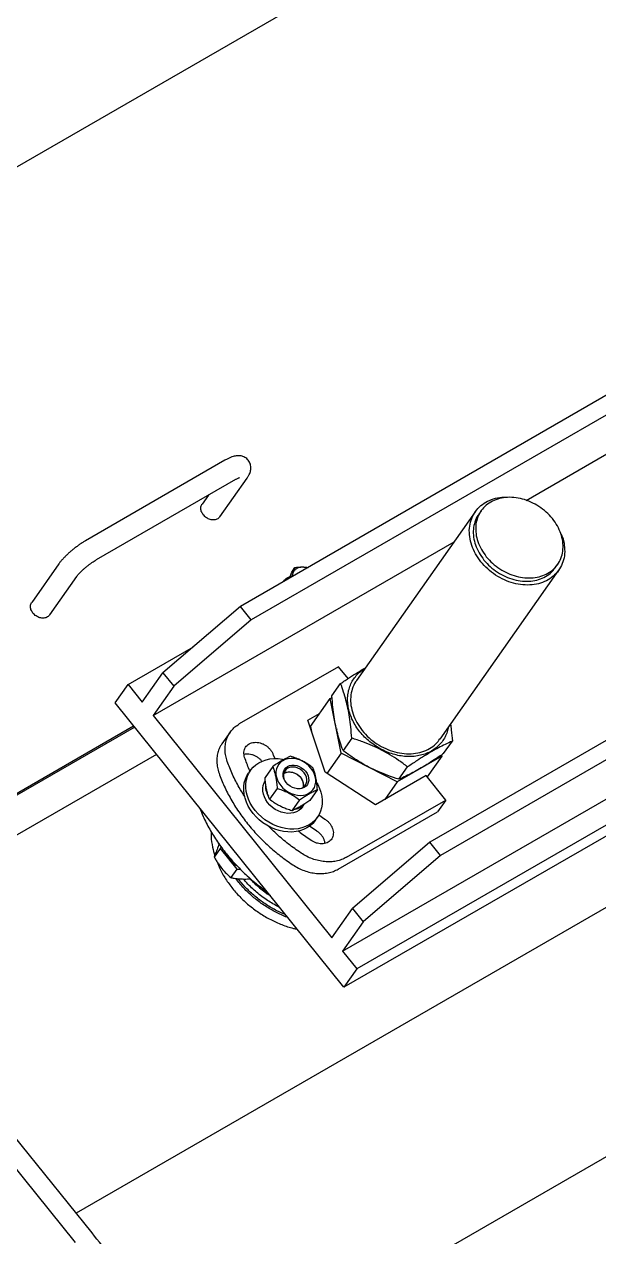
# Model space of a CAD drawing. Header units: millimetres. Extents: x 1293 to 41893, y 1011 to 26911.
# Drawn here: x 6109 to 6372, y 22648 to 23203 of the extents above; entities that cross this region are included whole.
import ezdxf

# ---------------------------------------------------------------- set-up
doc = ezdxf.new("R2010")
doc.units = ezdxf.units.MM
doc.header["$LTSCALE"] = 50
doc.layers.add('MAQUINAS', color=11, linetype='Continuous')

msp = doc.modelspace()

# ---------------------------------------------------------------- linework, layer by layer
at = {"layer": 'MAQUINAS', "linetype": 'Continuous', "lineweight": 25}
for p, q in [((6441.5701163, 23331.2483005), (5924.2017075, 23032.5778755)), ((6636.9288576, 23184.2094636), (6207.9507437, 22936.5656696)), ((6641.8278371, 23178.1151797), (6212.8497232, 22930.4713857)), ((6723.4814588, 23076.5388506), (6294.5033448, 22828.8950566)), ((6728.3804382, 23070.4445666), (6299.4023243, 22822.8007727)), ((6338.4667983, 22985.0521178), (6486.9015334, 23070.7416665)), ((6254.6188948, 22779.0113874), (6730.7374608, 23053.868785)), ((6737.2674517, 23045.7455385), (6261.1488857, 22770.8881408)), ((6790.7275856, 23039.0525888), (6132.9112074, 22659.3032769)), ((6731.3748952, 23037.3614875), (6255.2563292, 22762.5040898)), ((6200.8871104, 23003.3412115), (6137.2475001, 22966.6028465)), ((6142.2470938, 22957.9423579), (6205.8867041, 22994.6807229)), ((6198.6387874, 22977.5809959), (6211.0131561, 22995.187503)), ((6193.3459576, 22987.4411041), (6190.4573576, 22983.3311443)), ((6315.2376114, 22979.8641379), (6261.0260915, 22902.7308689)), ((6317.9064301, 22980.2701714), (6316.8329902, 22978.7428589)), ((6168.0662937, 22886.6820004), (6305.5136325, 22966.0286602)), ((6853.3068177, 22961.2046191), (6189.646265, 22578.081537)), ((6125.0499803, 22956.0352052), (6112.6756117, 22938.4286982)), ((6231.3966683, 22952.2372383), (6232.8948278, 22954.3688505)), ((6299.1242828, 22875.9543445), (6353.3358027, 22953.0876135)), ((6351.7404239, 22954.2088924), (6352.8138639, 22955.7362049)), ((6120.8570415, 22932.6785498), (6133.2314101, 22950.2850568)), ((6227.9759833, 22948.3840285), (6227.67081, 22947.9498216)), ((6230.3765486, 22949.5118113), (6231.3966683, 22952.2372383)), ((6140.2305392, 22650.2343075), (5902.4834766, 22944.8132279)), ((6132.6880668, 22645.8801309), (5894.9410043, 22940.4590513)), ((6207.9507437, 22936.5656696), (6172.5954046, 22906.1907658)), ((6212.8497232, 22930.4713857), (6207.9507437, 22936.5656696)), ((6212.8497232, 22930.4713857), (6177.4943841, 22900.0964819)), ((6156.6373233, 22900.8995308), (6186.5079411, 22918.1434714)), ((6252.7518626, 22909.0136851), (6207.4206682, 22882.8445436)), ((6257.1210119, 22903.5785049), (6252.7518626, 22909.0136851)), ((6163.1673142, 22892.7762843), (6172.5954046, 22906.1907658)), ((6172.5954046, 22906.1907658), (6177.4943841, 22900.0964819)), ((6150.7447668, 22892.5154799), (6156.6373233, 22900.8995308)), ((6156.6373233, 22900.8995308), (6163.1673142, 22892.7762843)), ((6177.4943841, 22900.0964819), (6168.0662937, 22886.6820004)), ((6249.7432987, 22895.6424948), (6253.7191851, 22901.299468)), ((6255.2563292, 22762.5040898), (6150.7447668, 22892.5154799)), ((6239.9461289, 22881.7028795), (6248.9028148, 22894.4466369)), ((6248.9028148, 22894.4466369), (6249.8046427, 22894.9672511)), ((6254.0059184, 22869.5100817), (6248.9028148, 22894.4466369)), ((6168.0662937, 22886.6820004), (6249.7199154, 22785.1056713)), ((6238.6958063, 22884.5415548), (6244.1570485, 22887.6942628)), ((6065.5871952, 22827.1403243), (6159.6477097, 22881.4403035)), ((6066.5300042, 22828.4817724), (6159.2100083, 22881.9848)), ((6246.6054662, 22860.8534231), (6238.6958063, 22884.5415548)), ((6239.5884699, 22881.8681742), (6240.3858123, 22882.3284702)), ((6239.9461289, 22881.7028795), (6240.4249732, 22879.3629842)), ((6203.3052574, 22879.1091306), (6199.5340212, 22873.743338)), ((6252.0937703, 22880.4747746), (6251.9215434, 22880.263585)), ((6258.8222887, 22876.3629128), (6254.8464023, 22870.7059396)), ((6300.774335, 22869.3370565), (6304.7502214, 22874.9940297)), ((6169.6835393, 22868.9558269), (6029.1722267, 22787.8403727)), ((6222.9608962, 22868.7023142), (6223.6172923, 22867.0088812)), ((6254.0059184, 22869.5100817), (6247.5112122, 22860.2692797)), ((6279.5214365, 22856.3573625), (6254.0059184, 22869.5100817)), ((6299.9338511, 22868.1411986), (6279.5214365, 22856.3573625)), ((6299.9338511, 22868.1411986), (6293.2511661, 22858.6329366)), ((6299.8199726, 22868.6976709), (6299.9338511, 22868.1411986)), ((6212.5951342, 22861.6664491), (6211.6523252, 22860.3250009)), ((6222.715269, 22863.3853454), (6219.2062527, 22858.3926445)), ((6227.691568, 22860.2615738), (6227.8959676, 22860.3880314)), ((6269.7226764, 22845.9444234), (6246.6054662, 22860.8534231)), ((6292.7601951, 22859.2436998), (6269.7226764, 22845.9444234)), ((6280.3619205, 22857.5532204), (6284.3378069, 22863.2101936)), ((6301.7416575, 22848.070846), (6292.7601951, 22859.2436998)), ((6224.7565105, 22853.4107233), (6221.2474942, 22848.4180225)), ((6279.5214365, 22856.3573625), (6273.8963033, 22848.3538069)), ((6234.9627177, 22848.1496356), (6231.4537014, 22843.1569348)), ((6243.1276835, 22852.86317), (6239.6186672, 22847.8704692)), ((6256.4104631, 22821.9017045), (6301.7416575, 22848.070846)), ((6301.7416575, 22848.070846), (6297.9704213, 22842.7050534)), ((6236.3321892, 22844.9833519), (6237.273472, 22846.3226285)), ((6252.6392269, 22816.5359119), (6297.9704213, 22842.7050534)), ((6242.1963297, 22838.8577802), (6243.1391387, 22840.1992284)), ((6243.7850285, 22841.2896538), (6246.5691629, 22839.3338549)), ((6239.5200617, 22836.2706971), (6242.7979267, 22833.9680623)), ((6198.7531697, 22825.9434694), (6196.0023033, 22822.0294799)), ((6198.3352662, 22827.8970718), (6197.5510882, 22826.0730059)), ((6198.2145176, 22827.6162002), (6198.0216058, 22828.3208468)), ((6199.1236032, 22826.8319785), (6198.7531697, 22825.9434694)), ((6198.7531697, 22825.9434694), (6206.295642, 22816.5607055)), ((6294.5033448, 22828.8950566), (6259.1480058, 22798.5201528)), ((6299.4023243, 22822.8007727), (6294.5033448, 22828.8950566)), ((6299.4023243, 22822.8007727), (6264.0469853, 22792.4258689)), ((6206.295642, 22816.5607055), (6203.5447757, 22812.646716)), ((6206.295642, 22816.5607055), (6207.9367106, 22816.5117934)), ((6206.7717842, 22810.9532352), (6205.8360768, 22812.2567849)), ((6207.2431887, 22811.6239593), (6206.8744617, 22812.1376391)), ((6249.7199154, 22785.1056713), (6259.1480058, 22798.5201528)), ((6259.1480058, 22798.5201528), (6264.0469853, 22792.4258689)), ((6264.0469853, 22792.4258689), (6254.6188948, 22779.0113874)), ((6254.6188948, 22779.0113874), (6261.1488857, 22770.8881408)), ((6261.1488857, 22770.8881408), (6255.2563292, 22762.5040898))]:
    msp.add_line(p, q, dxfattribs=at)
at = {"layer": 'MAQUINAS', "linetype": 'Continuous', "lineweight": 25, "flags": 128}
for points in [[(6242.8697563, 22855.9353037), (6243.2791545, 22855.1973565), (6244.101165, 22853.4284826), (6244.7190231, 22851.6282245), (6245.1249589, 22849.8192216), (6245.3138676, 22848.024223), (6245.2833736, 22846.2658019), (6245.0338603, 22844.5660716), (6244.5684654, 22842.946407), (6243.8930417, 22841.4271765), (6243.0160829, 22840.0274851), (6241.9486173, 22838.764935), (6240.7040689, 22837.6554032), (6239.2980886, 22836.712843), (6237.7483575, 22835.9491074), (6236.0743643, 22835.3738009), (6234.2971604, 22834.9941584), (6232.4390953, 22834.814954), (6230.5235351, 22834.8384414), (6228.5745692, 22835.0643251), (6226.6167069, 22835.4897646), (6224.6745695, 22836.1094098), (6222.7725805, 22836.9154681), (6220.9346584, 22837.8978031), (6219.1839163, 22839.0440611), (6217.5423707, 22840.3398275), (6216.0306651, 22841.7688071), (6214.6678099, 22843.3130297), (6213.4709439, 22844.9530758), (6212.4551184, 22846.668321), (6211.633108, 22848.4371949), (6211.0152499, 22850.237453), (6210.6093141, 22852.0464559), (6210.4204053, 22853.8414545), (6210.4508994, 22855.5998755), (6210.7004127, 22857.2996059), (6211.1658076, 22858.9192705), (6211.8412313, 22860.438501), (6212.7181901, 22861.8381923), (6213.7856557, 22863.1007425), (6215.0302041, 22864.2102742), (6216.4361844, 22865.1528345), (6217.9859155, 22865.9165701), (6219.6599087, 22866.4918766), (6221.4371125, 22866.8715191), (6223.2951777, 22867.0507235), (6225.2107378, 22867.0272361), (6227.1597037, 22866.8013524), (6227.8502995, 22866.6738961)], [(6240.1825796, 22862.6261552), (6239.1636869, 22863.7390576), (6238.0001224, 22864.7265561), (6236.720537, 22865.5643352), (6235.3564382, 22866.231766), (6233.9414146, 22866.7124142), (6232.510309, 22866.9944445), (6231.0983597, 22867.0709125), (6229.7403338, 22866.9399353), (6228.4696703, 22866.604738), (6227.3176572, 22866.0735741), (6226.3126609, 22865.3595229), (6225.4794276, 22864.4801665), (6224.8384744, 22863.4571576), (6224.4055837, 22862.3156862), (6224.1914146, 22861.083859), (6224.2012408, 22859.7920076), (6224.4348202, 22858.4719419), (6224.8864015, 22857.1561661), (6225.544865, 22855.877079), (6226.3939974, 22854.6661761), (6227.41289, 22853.5532737), (6228.5764545, 22852.5657752), (6229.85604, 22851.7279961), (6231.2201388, 22851.0605653), (6232.6351623, 22850.5799171), (6234.066268, 22850.2978868), (6235.4782172, 22850.2214188), (6236.8362431, 22850.352396), (6238.1069066, 22850.6875933), (6239.2589197, 22851.2187571), (6240.2639161, 22851.9328084), (6241.0971493, 22852.8121648), (6241.7381025, 22853.8351736), (6242.1709933, 22854.9766451), (6242.3851623, 22856.2084723), (6242.3753361, 22857.5003236), (6242.1417567, 22858.8203894), (6241.6901755, 22860.1361652), (6241.0317119, 22861.4152522), (6240.1825796, 22862.6261552)], [(6242.1963297, 22838.8577802), (6242.0732738, 22838.686037), (6241.0058082, 22837.4234868), (6239.7612598, 22836.3139551), (6238.3552796, 22835.3713948), (6236.8055485, 22834.6076592), (6235.1315553, 22834.0323528), (6233.3543514, 22833.6527102), (6231.4962863, 22833.4735058), (6229.5807261, 22833.4969932), (6227.6317602, 22833.722877), (6225.6738979, 22834.1483165), (6223.7317605, 22834.7679616), (6221.8297714, 22835.57402), (6219.9918494, 22836.5563549), (6218.2411073, 22837.702613), (6216.5995617, 22838.9983793), (6215.087856, 22840.4273589), (6213.7250009, 22841.9715815), (6212.5281349, 22843.6116277), (6211.5123094, 22845.3268728), (6210.690299, 22847.0957467), (6210.0724409, 22848.8960048), (6209.666505, 22850.7050078), (6209.4775963, 22852.5000063), (6209.5080903, 22854.2584274), (6209.7576037, 22855.9581577), (6210.2229985, 22857.5778223), (6210.8984223, 22859.0970528), (6211.6523252, 22860.3250009)], [(6228.8438136, 22856.0804249), (6228.1783048, 22857.0638475), (6227.7091698, 22858.1080777), (6227.4544372, 22859.1729862), (6227.4238963, 22860.2176494), (6227.6187206, 22861.2019213), (6228.0314233, 22862.087977), (6228.6461443, 22862.8417658), (6229.4392603, 22863.43432), (6230.3802924, 22863.8428682), (6231.4330771, 22864.0517099), (6232.5571565, 22864.0528197), (6233.7093329, 22863.8461547), (6234.8453288, 22863.4396571), (6235.9214885, 22862.8489483), (6236.8964558, 22862.0967289), (6237.7327633, 22861.2119064), (6238.3982721, 22860.2284838), (6238.8674071, 22859.1842536), (6239.1221397, 22858.119345), (6239.1526807, 22857.0746819), (6238.9578563, 22856.0904099), (6238.5451537, 22855.2043543), (6237.9304326, 22854.4505655), (6237.1373166, 22853.8580112), (6236.1962846, 22853.4494631), (6235.1434999, 22853.2406213), (6234.0194205, 22853.2395116), (6232.8672441, 22853.4461765), (6231.7312481, 22853.8526741), (6230.6550884, 22854.4433829), (6229.6801211, 22855.1956023), (6228.8438136, 22856.0804249)], [(6237.0456182, 22860.5455811), (6236.2225889, 22861.4071905), (6235.2573788, 22862.128299), (6234.1921724, 22862.6773908), (6233.0735242, 22863.0304679), (6231.9503246, 22863.172099), (6230.8716627, 22863.0960944), (6229.8846813, 22862.8057757), (6229.0325162, 22862.3138312), (6228.352411, 22861.6417613), (6227.8740897, 22860.8189387), (6227.6184572, 22859.8813247), (6227.5966858, 22858.8698974), (6227.8097271, 22857.8288612), (6227.8640401, 22857.6656773)], [(6227.6640149, 22860.1297988), (6228.0122839, 22860.3568784), (6228.9176079, 22860.7419492), (6229.9344254, 22860.9222727), (6231.0182967, 22860.8899679), (6232.1218513, 22860.6464467), (6233.1968586, 22860.2023521), (6234.1963356, 22859.5770931), (6235.0766005, 22858.7979967), (6235.7991813, 22857.899113), (6236.3324979, 22856.9197276), (6236.6532417, 22855.9026443), (6236.7473947, 22854.8923146), (6236.610842, 22853.9328947), (6236.5892496, 22853.8568692)], [(6227.8959676, 22860.3880314), (6228.7590319, 22860.7627299), (6229.7245897, 22860.9542684), (6230.7555353, 22860.9552862), (6231.81225, 22860.7657442), (6232.8541247, 22860.3929263), (6233.8411209, 22859.8511597), (6234.7353089, 22859.1612643), (6235.5023254, 22858.3497523)], [(6234.203037, 22853.2104446), (6235.0671039, 22853.2887472), (6236.0540853, 22853.5790659), (6236.9062505, 22854.0710104), (6237.5863556, 22854.7430803), (6238.0646769, 22855.5659029), (6238.3203095, 22856.5035169), (6238.3420808, 22857.5149442), (6238.1290395, 22858.5559804), (6237.6904965, 22859.5811273), (6237.0456182, 22860.5455811)], [(6236.3321892, 22844.9833519), (6235.6077601, 22844.1230507), (6234.6468034, 22843.3294469), (6233.5318766, 22842.7085206), (6232.2883003, 22842.2743732), (6230.9443169, 22842.0368645), (6229.5304489, 22842.0013885), (6228.0788061, 22842.1687508), (6226.6223562, 22842.5351507), (6225.1941759, 22843.0922668), (6223.8267001, 22843.8274468), (6222.550985, 22844.7239944), (6221.3960027, 22845.7615483), (6220.3879836, 22846.9165453), (6219.5498203, 22848.1627545), (6218.900548, 22849.471874), (6218.4549121, 22850.8141728), (6218.2230332, 22852.1591666), (6218.2101775, 22853.4763098), (6218.4166368, 22854.7356893), (6218.8377224, 22855.9087038), (6219.4020838, 22856.8823256)]]:
    msp.add_lwpolyline(points, dxfattribs=at)
at = {"layer": 'MAQUINAS', "linetype": 'Continuous', "lineweight": 25}
for centre, radius, start, end in [((6228.5111173, 22854.6123069), 9.1303716, 174.151981667, 211.708403302), ((6231.6745523, 22854.935317), 5.1293484, 348.668080105, 41.733475202), ((6231.6755015, 22851.0406276), 7.3158255, 281.310517053, 316.746108946), ((6211.2723061, 22828.4047851), 11.2998603, 198.591289113, 219.271059819), ((6212.5960348, 22829.3786784), 12.6262979, 204.920462799, 235.939577388), ((6212.9061538, 22829.6468342), 13.3511221, 218.959222074, 239.761104468), ((6254.4300882, 22852.8876375), 58.6365559, 224.160366781, 235.813801218)]:
    msp.add_arc(centre, radius, start, end, dxfattribs=at)
for points, knots in [([(6211.0131561, 22995.187503), (6211.1417127, 22995.3756411), (6211.5179417, 22995.926239), (6211.9893957, 22996.7621936), (6212.4007924, 22997.7392231), (6212.6560145, 22998.6587523), (6212.7767057, 22999.6105982), (6212.7425669, 23000.5887685), (6212.5365788, 23001.5654805), (6212.1527299, 23002.5024539), (6211.5878967, 23003.3754196), (6210.8645242, 23004.1260707), (6210.028174, 23004.7136395), (6209.1496641, 23005.1209915), (6208.2581627, 23005.3666712), (6207.3712563, 23005.4710746), (6206.4901278, 23005.4535404), (6205.587662, 23005.3243781), (6204.5949087, 23005.0700899), (6203.4834518, 23004.6630702), (6202.2401309, 23004.0951617), (6201.3407417, 23003.5939907), (6200.8871104, 23003.3412115)], [0, 0, 0, 0, 0.0368664214, 0.1078918691, 0.159816394, 0.2070955305, 0.252023684, 0.2959692111, 0.3395678747, 0.3830841851, 0.4266338, 0.4727017173, 0.5164059281, 0.5584709067, 0.5997470557, 0.6411872516, 0.6841372514, 0.7308021977, 0.7849936507, 0.8529558518, 0.9258342963, 1, 1, 1, 1]), ([(6205.8867041, 22994.6807229), (6206.0278141, 22994.7608185), (6206.4163559, 22994.9813591), (6206.9283908, 22995.2401758), (6207.3425992, 22995.4237586), (6207.5725627, 22995.5051293), (6207.5814261, 22995.5071811), (6207.5850283, 22995.5080149)], [0, 0, 0, 0, 0.1565939189, 0.4311764708, 0.6569046276, 0.8605592135, 1, 1, 1, 1]), ([(6354.4287154, 22969.6374643), (6354.6117389, 22969.2491359), (6355.4007255, 22967.5751114), (6356.0011987, 22964.5053872), (6356.1598531, 22960.6187679), (6355.4215055, 22956.947025), (6353.8860795, 22953.644206), (6351.5934092, 22950.8337678), (6348.6367377, 22948.6246435), (6345.1283116, 22947.1014794), (6341.2033267, 22946.3228766), (6337.0125191, 22946.3187385), (6332.7169657, 22947.0892288), (6328.481735, 22948.6047368), (6324.4695866, 22950.8070228), (6320.8347045, 22953.6114539), (6317.7167752, 22956.9102579), (6315.2356195, 22960.5766618), (6313.4865851, 22964.4697744), (6312.5368926, 22968.439961), (6312.4230151, 22972.3347408), (6313.1494147, 22976.0040998), (6314.6878562, 22979.3082941), (6316.9804125, 22982.1156152), (6319.9345244, 22984.3358324), (6323.4533029, 22985.8177418), (6326.5017531, 22986.5492571), (6328.392102, 22986.5111887), (6328.885636, 22986.5012498)], [0, 0, 0, 0, 0.0122503714, 0.0528094943, 0.0933686171, 0.13392774, 0.1744868629, 0.2150459857, 0.2556051086, 0.2961642314, 0.3367233543, 0.3772824771, 0.4178416, 0.4584007228, 0.4989598457, 0.5395189685, 0.5800780914, 0.6206372142, 0.6611963371, 0.70175546, 0.7423145828, 0.7828737057, 0.8234328285, 0.8639919514, 0.9045510742, 0.9451101971, 0.9856693199, 1, 1, 1, 1]), ([(6191.0125386, 22978.4150499), (6190.6617688, 22978.946822), (6189.9602291, 22980.0103662), (6189.806192, 22981.7116454), (6190.0215442, 22982.8825141), (6190.4440063, 22983.269901), (6190.4842694, 22983.3068213)], [0, 0, 0, 0, 0.3220253173, 0.6440506346, 0.966075952, 1, 1, 1, 1]), ([(6198.6118756, 22977.605319), (6198.3088082, 22977.2525588), (6197.6669871, 22976.5055008), (6196.050968, 22976.0500575), (6194.2135731, 22976.2137866), (6192.3735556, 22977.0119907), (6191.4662109, 22977.9473635), (6191.0125386, 22978.4150499)], [0, 0, 0, 0, 0.1827818838, 0.3870864129, 0.5913909419, 0.795695471, 1, 1, 1, 1]), ([(6316.8874075, 22978.7008742), (6316.7360534, 22978.5224111), (6315.8718125, 22977.5033758), (6314.9546331, 22975.1800315), (6314.2452192, 22971.8513097), (6314.3591064, 22968.2725217), (6315.234924, 22964.642315), (6316.8052775, 22961.0555604), (6318.4029341, 22958.8635351), (6319.2017624, 22957.7675225)], [0, 0, 0, 0, 0.03417592, 0.1951466, 0.35611728, 0.51708796, 0.67805864, 0.83902932, 1, 1, 1, 1]), ([(6137.2475001, 22966.6028465), (6137.0326048, 22966.4767197), (6136.396322, 22966.1032711), (6135.3146348, 22965.4113528), (6134.01211, 22964.512256), (6132.7231388, 22963.5569621), (6131.459423, 22962.5581168), (6130.2340881, 22961.5268378), (6129.0617635, 22960.4751175), (6127.9559962, 22959.4130168), (6126.9266797, 22958.3455787), (6125.9775792, 22957.2656062), (6125.379559, 22956.5005506), (6125.0845689, 22956.0840422), (6125.0499803, 22956.0352052)], [0, 0, 0, 0, 0.0487975285, 0.1444844837, 0.2377129929, 0.3294229607, 0.4204328061, 0.5113245608, 0.6024971372, 0.6944784469, 0.7880363149, 0.8844122983, 0.9864469679, 1, 1, 1, 1]), ([(6133.2314101, 22950.2850568), (6133.2859833, 22950.3607874), (6133.4266286, 22950.5559589), (6133.7738021, 22950.9873361), (6134.2944757, 22951.5764872), (6134.9586994, 22952.268858), (6135.7503304, 22953.0358897), (6136.6463063, 22953.8477884), (6137.6176826, 22954.673751), (6138.6327447, 22955.4844189), (6139.6581182, 22956.252588), (6140.6558376, 22956.9500518), (6141.5307457, 22957.5192056), (6142.0309172, 22957.8146607), (6142.2470938, 22957.9423579)], [0, 0, 0, 0, 0.0471098708, 0.1214108264, 0.2010594715, 0.2859493259, 0.37460562, 0.4657947307, 0.558537925, 0.6520657225, 0.7457123389, 0.8386824939, 0.9302777936, 1, 1, 1, 1]), ([(6232.1149515, 22952.0486569), (6232.2625341, 22952.4540158), (6232.5723779, 22953.3050509), (6232.7840027, 22954.0032255), (6232.8948278, 22954.3688505)], [0, 0, 0, 0, 0.476312925, 1, 1, 1, 1]), ([(6232.8948278, 22954.3688505), (6233.4937183, 22954.447041), (6234.637322, 22954.5963488), (6235.7274597, 22954.6207821), (6236.2467064, 22954.63242)], [0, 0, 0, 0, 0.523687075, 1, 1, 1, 1]), ([(6236.2467064, 22954.63242), (6236.7349177, 22954.609923), (6237.4791714, 22954.5756273), (6238.2111846, 22954.2812893), (6238.463016, 22954.1800295)], [0, 0, 0, 0, 0.6559743105, 1, 1, 1, 1]), ([(6236.2467064, 22954.63242), (6236.7495752, 22954.6202172), (6237.6710109, 22954.5978572), (6238.4859913, 22954.4666236), (6238.8562003, 22954.40701)], [0, 0, 0, 0, 0.5457448835, 1, 1, 1, 1]), ([(6319.2017624, 22957.7675225), (6320.1129307, 22956.7362878), (6321.9352674, 22954.6738184), (6325.298756, 22952.123337), (6328.9660537, 22950.100368), (6332.8488679, 22948.7132149), (6336.7843429, 22948.0066612), (6340.6231666, 22948.0113932), (6344.2237528, 22948.7216182), (6347.4220559, 22950.128952), (6349.9959118, 22951.9691359), (6351.1690849, 22953.5529982), (6351.6860067, 22954.2508771)], [0, 0, 0, 0, 0.10216916853, 0.20433833706, 0.30650750558, 0.40867667411, 0.51084584264, 0.61301501117, 0.7151841797, 0.81735334822, 0.91952251675, 1, 1, 1, 1]), ([(6227.749315, 22947.9951416), (6227.7687478, 22948.039927), (6227.934461, 22948.4218335), (6228.4650109, 22949.0131846), (6229.33764, 22949.6941677), (6230.0887988, 22950.0876643), (6230.5584045, 22950.1842434), (6230.6340621, 22950.1998032)], [0, 0, 0, 0, 0.0399550907, 0.3407163701, 0.6414776495, 0.9422389289, 1, 1, 1, 1]), ([(6231.3176368, 22950.0550899), (6231.4141963, 22950.2841418), (6231.7104178, 22950.9868184), (6231.9520705, 22951.6211194), (6232.1149515, 22952.0486569)], [0, 0, 0, 0, 0.3259706186, 1, 1, 1, 1]), ([(6231.9022927, 22950.3926046), (6231.884673, 22950.5291643), (6231.8088852, 22951.1165501), (6231.9820474, 22951.6439051), (6232.1149515, 22952.0486569)], [0, 0, 0, 0, 0.2324873243, 1, 1, 1, 1]), ([(6120.8301296, 22932.7028729), (6120.5269417, 22932.3500376), (6119.8848652, 22931.6028205), (6118.2709349, 22931.1486781), (6116.4254276, 22931.3073549), (6114.615695, 22932.1244199), (6113.1416507, 22933.4570878), (6112.2024581, 22935.1228513), (6112.0176881, 22936.8049905), (6112.2399283, 22937.9801489), (6112.6622717, 22938.3674619), (6112.7025235, 22938.4043751)], [0, 0, 0, 0, 0.111831762, 0.236831762, 0.361831762, 0.486831762, 0.611831762, 0.736831762, 0.861831762, 0.986831762, 1, 1, 1, 1]), ([(6253.7191851, 22901.299468), (6255.1028025, 22902.2367168), (6257.7231759, 22904.011732), (6261.3887215, 22906.3354559), (6263.8124228, 22907.8168858), (6264.9727715, 22908.4580533), (6265.1012011, 22908.5290189)], [0, 0, 0, 0, 0.3518852959, 0.6664204255, 0.9630787901, 1, 1, 1, 1]), ([(6302.8721066, 22881.2868255), (6302.8361703, 22881.0348598), (6302.675029, 22879.9050275), (6301.9954469, 22878.0399035), (6300.8391424, 22875.7494474), (6299.2980331, 22873.7015609), (6297.4359275, 22871.9186211), (6295.2746548, 22870.4345275), (6292.853883, 22869.2737642), (6290.2143121, 22868.4564359), (6287.4012986, 22867.996462), (6284.4629224, 22867.9017302), (6281.4494738, 22868.1738568), (6278.41251, 22868.8081868), (6275.4039953, 22869.7938664), (6272.4754059, 22871.1140303), (6269.6768508, 22872.7460903), (6267.0562142, 22874.6621212), (6264.6583359, 22876.8293393), (6262.5242441, 22879.2106629), (6260.6904538, 22881.7653469), (6259.1883418, 22884.4496797), (6258.0436089, 22887.2177326), (6257.2758446, 22890.0221401), (6256.8981755, 22892.8149301), (6256.9171007, 22895.5482721), (6257.3321584, 22898.1755663), (6258.1367615, 22900.6512304), (6259.3152225, 22902.9352504), (6260.8545447, 22904.9797941), (6262.6733213, 22906.7549004), (6264.1156643, 22907.6780236), (6264.8198592, 22908.1287198)], [0, 0, 0, 0, 0.0098156785, 0.0440142091, 0.0782127397, 0.1124112702, 0.1466098008, 0.1808083314, 0.215006862, 0.2492053926, 0.2834039232, 0.3176024538, 0.3518009844, 0.385999515, 0.4201980456, 0.4543965762, 0.4885951068, 0.5227936374, 0.556992168, 0.5911906985, 0.6253892291, 0.6595877597, 0.6937862903, 0.7279848209, 0.7621833515, 0.7963818821, 0.8305804127, 0.8647789433, 0.8989774739, 0.9331760045, 0.9673745351, 1, 1, 1, 1]), ([(6258.8222887, 22876.3629128), (6258.6800807, 22878.0845245), (6258.4107589, 22881.3450109), (6257.8149527, 22885.8931565), (6257.0889077, 22889.9951861), (6256.1872038, 22893.8472823), (6255.0725838, 22897.6572525), (6254.1868738, 22900.0408419), (6253.7191851, 22901.299468)], [0, 0, 0, 0, 0.18268769795, 0.34598437279, 0.49999999775, 0.65400512047, 0.81730151321, 1, 1, 1, 1]), ([(6261.0854828, 22902.6850465), (6260.9202931, 22902.4902702), (6259.9770498, 22901.3780857), (6258.9761938, 22898.842465), (6258.201233, 22895.2090724), (6258.3281225, 22891.3046555), (6259.2743284, 22887.3370511), (6261.0242972, 22883.4432466), (6263.5052021, 22879.7770284), (6266.6232002, 22876.4781735), (6270.2580577, 22873.6737604), (6274.2702355, 22871.4714532), (6278.5053732, 22869.9560121), (6282.8012692, 22869.1852752), (6286.9907994, 22869.1903325), (6290.9205515, 22869.9655053), (6294.4111862, 22871.5014705), (6297.2203119, 22873.5098606), (6298.5007201, 22875.2384976), (6299.0648915, 22876.0001669)], [0, 0, 0, 0, 0.0132694662, 0.0757694662, 0.1382694662, 0.2007694662, 0.2632694662, 0.3257694662, 0.3882694662, 0.4507694662, 0.5132694662, 0.5757694662, 0.6382694662, 0.7007694662, 0.7632694662, 0.8257694662, 0.8882694662, 0.9507694662, 1, 1, 1, 1]), ([(6254.8464023, 22870.7059396), (6254.379533, 22871.9622804), (6253.4944386, 22874.3440612), (6252.3795908, 22878.1534763), (6251.4765776, 22882.0100248), (6250.7499017, 22886.1170286), (6250.1543594, 22890.6655024), (6249.8852492, 22893.9238033), (6249.7432987, 22895.6424948)], [0, 0, 0, 0, 0.1823753323, 0.3457485948, 0.5, 0.6542505955, 0.8176237954, 1, 1, 1, 1]), ([(6303.9346902, 22882.7986913), (6304.05677, 22881.9132108), (6304.4063132, 22879.3778737), (6304.6146484, 22876.7221968), (6304.7502214, 22874.9940297)], [0, 0, 0, 0, 0.3492555144, 1, 1, 1, 1]), ([(6284.3378069, 22863.2101936), (6282.975858, 22864.2276639), (6280.3965216, 22866.1546073), (6276.379852, 22868.7279305), (6272.3982912, 22870.9505908), (6268.2410729, 22872.9233186), (6263.7055875, 22874.7584652), (6260.5097911, 22875.8084701), (6258.8222887, 22876.3629128)], [0, 0, 0, 0, 0.182687698, 0.345984373, 0.4999999978, 0.6540051206, 0.8173015134, 1, 1, 1, 1]), ([(6199.5762269, 22873.7146485), (6199.2895125, 22873.3120408), (6198.5502948, 22872.274023), (6197.7794737, 22870.335172), (6197.2414075, 22867.9873475), (6197.1352817, 22865.5038628), (6197.4091389, 22862.9486287), (6197.9323642, 22861.2416273), (6198.1939769, 22860.3881266)], [0, 0, 0, 0, 0.11247100355, 0.28997680284, 0.46748260213, 0.64498840142, 0.82249420071, 1, 1, 1, 1]), ([(6280.3619205, 22857.5532204), (6278.6774032, 22858.106645), (6275.483882, 22859.1558318), (6270.9482184, 22860.9905259), (6266.7859272, 22862.9653498), (6262.7997714, 22865.1908805), (6258.7834958, 22867.7645305), (6256.2059883, 22869.6901906), (6254.8464023, 22870.7059396)], [0, 0, 0, 0, 0.1823753325, 0.345748595, 0.5, 0.6542505947, 0.8176237947, 1, 1, 1, 1]), ([(6304.7502214, 22874.9940297), (6303.6932077, 22874.5214198), (6301.691375, 22873.6263644), (6298.5299213, 22872.0206354), (6295.3622393, 22870.266238), (6292.0188997, 22868.2619099), (6288.3386307, 22865.9180015), (6285.7203558, 22864.1459201), (6284.3378069, 22863.2101936)], [0, 0, 0, 0, 0.1826876979, 0.3459843729, 0.4999999978, 0.6540051206, 0.8173015133, 1, 1, 1, 1]), ([(6209.9418285, 22849.7453086), (6209.0721948, 22851.1033733), (6206.9876778, 22854.3586621), (6204.2810207, 22859.7207799), (6202.7371489, 22863.7428728), (6201.9652131, 22865.7539192)], [0, 0, 0, 0, 0.2635732553, 0.6317866276, 1, 1, 1, 1]), ([(6217.8554863, 22865.7413756), (6217.5547795, 22866.0862722), (6216.943508, 22866.787372), (6215.8048846, 22867.6619872), (6214.5489834, 22868.3661423), (6213.2154351, 22868.8546684), (6211.8654113, 22869.1020373), (6210.6387171, 22869.1319143), (6209.9253662, 22868.9690548), (6209.6173964, 22868.8987446)], [0, 0, 0, 0, 0.14391547745, 0.29254889305, 0.44118230866, 0.58981572427, 0.73844913988, 0.88708255549, 1, 1, 1, 1]), ([(6212.3378159, 22861.453631), (6212.2356814, 22861.6565478), (6211.2304178, 22863.6537663), (6210.5322922, 22865.7097467), (6209.905096, 22867.55684)], [0, 0, 0, 0, 0.1015997406, 1, 1, 1, 1]), ([(6230.8802348, 22868.0988798), (6230.4084057, 22867.887255), (6229.5188417, 22867.4882677), (6228.0976889, 22866.7542956), (6226.5661198, 22865.8840428), (6224.7774147, 22864.7767082), (6223.4315119, 22863.8686059), (6222.715269, 22863.3853454)], [0, 0, 0, 0, 0.203456643, 0.3835873725, 0.5549589048, 0.7631645367, 1, 1, 1, 1]), ([(6241.0864421, 22862.8377921), (6240.4786917, 22863.2903527), (6239.3328684, 22864.1435886), (6237.530869, 22865.2706414), (6235.6122969, 22866.2914969), (6233.3985131, 22867.2613293), (6231.7549058, 22867.8079743), (6230.8802348, 22868.0988798)], [0, 0, 0, 0, 0.203456643, 0.3835873725, 0.5549589048, 0.7631645367, 1, 1, 1, 1]), ([(6300.774335, 22869.3370565), (6299.3942133, 22868.4029694), (6296.7777677, 22866.6321198), (6293.0972371, 22864.2878711), (6289.7499417, 22862.2809136), (6286.5784785, 22860.5246725), (6283.4174596, 22858.9193758), (6281.4170816, 22858.0249912), (6280.3619205, 22857.5532204)], [0, 0, 0, 0, 0.1823753317, 0.3457485947, 0.5, 0.6542505953, 0.8176237952, 1, 1, 1, 1]), ([(6222.715269, 22863.3853454), (6222.9230459, 22862.8233977), (6223.3147785, 22861.7639287), (6223.7978589, 22860.048364), (6224.2013049, 22858.1806511), (6224.5379931, 22855.9777205), (6224.6806131, 22854.3023157), (6224.7565105, 22853.4107233)], [0, 0, 0, 0, 0.203456643, 0.3835873725, 0.5549589048, 0.7631645367, 1, 1, 1, 1]), ([(6243.1276835, 22852.86317), (6243.063618, 22853.6295932), (6242.942832, 22855.0745705), (6242.6642191, 22857.0810557), (6242.2936591, 22858.9955595), (6241.7801899, 22860.9469626), (6241.3274008, 22862.1810523), (6241.0864421, 22862.8377921)], [0, 0, 0, 0, 0.203456643, 0.3835873725, 0.5549589048, 0.7631645366, 1, 1, 1, 1]), ([(6221.2474942, 22848.4180225), (6221.0397173, 22848.9799701), (6220.6479847, 22850.0394391), (6220.1649043, 22851.7550038), (6219.7614583, 22853.6227167), (6219.4247701, 22855.8256473), (6219.2821501, 22857.5010521), (6219.2062527, 22858.3926445)], [0, 0, 0, 0, 0.203456643, 0.3835873725, 0.5549589048, 0.7631645367, 1, 1, 1, 1]), ([(6224.7565105, 22853.4107233), (6225.5079722, 22853.1626382), (6226.9247421, 22852.6949106), (6228.931209, 22851.8587783), (6230.882667, 22850.8847137), (6232.9196699, 22849.6633538), (6234.2531081, 22848.6753937), (6234.9627177, 22848.1496356)], [0, 0, 0, 0, 0.203456643, 0.3835873725, 0.5549589048, 0.7631645366, 1, 1, 1, 1]), ([(6231.4537014, 22843.1569348), (6230.7022397, 22843.4050198), (6229.2854698, 22843.8727474), (6227.2790029, 22844.7088798), (6225.3275449, 22845.6829443), (6223.290542, 22846.9043042), (6221.9571038, 22847.8922643), (6221.2474942, 22848.4180225)], [0, 0, 0, 0, 0.203456643, 0.3835873725, 0.5549589048, 0.7631645367, 1, 1, 1, 1]), ([(6239.6186672, 22847.8704692), (6239.0031267, 22847.4543689), (6237.8426162, 22846.6698733), (6236.2169959, 22845.6449807), (6234.6525409, 22844.7279369), (6233.0406166, 22843.8721299), (6232.004883, 22843.4053427), (6231.4537014, 22843.1569348)], [0, 0, 0, 0, 0.20345664297, 0.38358737253, 0.55495890484, 0.76316453665, 1, 1, 1, 1]), ([(6234.9627177, 22848.1496356), (6235.5782583, 22848.5657359), (6236.7387688, 22849.3502315), (6238.3643891, 22850.3751241), (6239.9288441, 22851.2921679), (6241.5407684, 22852.1479749), (6242.576502, 22852.6147621), (6243.1276835, 22852.86317)], [0, 0, 0, 0, 0.203456643, 0.3835873725, 0.5549589048, 0.7631645366, 1, 1, 1, 1]), ([(6189.4445299, 22844.3733425), (6189.9291602, 22843.119721), (6191.1911394, 22839.8552859), (6193.8870151, 22834.7004291), (6197.4262149, 22828.964572), (6201.5081612, 22823.459544), (6206.059147, 22818.2252866), (6211.0622924, 22813.3345474), (6215.736134, 22809.321546), (6218.8589437, 22807.1313454), (6220.0581776, 22806.2902559)], [0, 0, 0, 0, 0.086028732, 0.2240191547, 0.3620095773, 0.5, 0.6379904227, 0.7759808453, 0.913971268, 1, 1, 1, 1]), ([(6194.6086644, 22833.6870486), (6194.5884926, 22832.9111375), (6194.5271211, 22830.5504748), (6195.0540995, 22826.8665643), (6195.9023398, 22823.9991833), (6196.2681291, 22822.7626737)], [0, 0, 0, 0, 0.2178176718, 0.6626971212, 1, 1, 1, 1]), ([(6235.645697, 22823.8557174), (6233.7197547, 22825.2005317), (6229.8678701, 22827.8901604), (6224.9249674, 22832.0285587), (6222.0712169, 22834.9080013), (6220.855688, 22836.1344734)], [0, 0, 0, 0, 0.3646998709, 0.7293997418, 1, 1, 1, 1]), ([(6240.5320365, 22829.4572172), (6238.7362961, 22830.6317437), (6236.6023603, 22832.0274711), (6234.6573468, 22833.6588195), (6234.3490926, 22833.9173627)], [0, 0, 0, 0, 0.8415156808, 1, 1, 1, 1]), ([(6246.5861284, 22828.2637475), (6246.5844155, 22828.3324386), (6246.5725719, 22828.8074166), (6246.2960792, 22829.7190434), (6245.7541099, 22830.9409521), (6244.9561211, 22832.0893616), (6243.9739694, 22833.1328575), (6243.1899409, 22833.6896607), (6242.7979267, 22833.9680623)], [0, 0, 0, 0, 0.0327080668, 0.2261664534, 0.4196248401, 0.6130832267, 0.8065416134, 1, 1, 1, 1]), ([(6197.5510882, 22826.0730059), (6197.2289537, 22825.2809662), (6196.6271156, 22823.8012126), (6196.2005495, 22822.5916315), (6196.0023033, 22822.0294799)], [0, 0, 0, 0, 0.535251051, 1, 1, 1, 1]), ([(6196.0023033, 22822.0294799), (6196.3177168, 22821.4824479), (6196.9235307, 22820.4317649), (6198.04767, 22818.6773928), (6198.9160268, 22817.5405264), (6199.4367063, 22816.8588447)], [0, 0, 0, 0, 0.3030737255, 0.5821128602, 1, 1, 1, 1]), ([(6197.2943269, 22819.8810808), (6197.7044227, 22818.8319807), (6198.746695, 22816.1656577), (6201.1077876, 22812.0104718), (6203.3124385, 22809.0699027), (6204.4147639, 22807.5996182)], [0, 0, 0, 0, 0.2449139366, 0.6224569683, 1, 1, 1, 1]), ([(6199.4367063, 22816.8588447), (6200.1405572, 22816.0362255), (6201.4555493, 22814.4993407), (6202.8818868, 22813.2345338), (6203.5447757, 22812.646716)], [0, 0, 0, 0, 0.535251051, 1, 1, 1, 1]), ([(6203.5447757, 22812.646716), (6204.0468932, 22812.547506), (6205.0113091, 22812.3569535), (6206.7642557, 22812.1108171), (6208.0774101, 22812.0408271), (6208.8647967, 22811.9988601)], [0, 0, 0, 0, 0.3030737255, 0.5821128602, 1, 1, 1, 1]), ([(6229.621253, 22794.3938809), (6229.500048, 22794.4331662), (6227.6268583, 22795.0403092), (6224.114952, 22796.7677187), (6219.2035589, 22799.57232), (6214.6257394, 22802.9454123), (6210.3969979, 22806.7190444), (6207.9801887, 22809.5418383), (6206.7717842, 22810.9532352)], [0, 0, 0, 0, 0.0136474783, 0.2109179826, 0.408188487, 0.6054589913, 0.8027294957, 1, 1, 1, 1]), ([(6228.5641811, 22795.7088683), (6227.2383492, 22796.2755986), (6224.1953922, 22797.5763186), (6219.680269, 22800.2653213), (6215.0957291, 22803.6101958), (6210.8687561, 22807.3912536), (6208.4517112, 22810.2130574), (6207.2431887, 22811.6239593)], [0, 0, 0, 0, 0.1617986396, 0.3713489797, 0.5808993198, 0.7904496599, 1, 1, 1, 1]), ([(6208.8647967, 22811.9988601), (6209.9053437, 22811.9835338), (6211.1081194, 22811.9658181), (6212.3666008, 22812.0848149), (6212.536343, 22812.100865)], [0, 0, 0, 0, 0.8651213689, 1, 1, 1, 1]), ([(6226.029663, 22798.8617848), (6224.3191555, 22799.8092475), (6220.8124445, 22801.7516407), (6215.9336662, 22805.3963122), (6211.9989432, 22808.8352056), (6209.9613806, 22811.1848118), (6209.2495015, 22812.005712)], [0, 0, 0, 0, 0.27291883371, 0.55951085087, 0.84610286803, 1, 1, 1, 1]), ([(6221.6396674, 22804.3228976), (6220.2160836, 22805.3306999), (6217.1326377, 22807.5135739), (6214.0533136, 22810.1865469), (6212.5467098, 22811.8854664), (6212.3690258, 22812.0858315)], [0, 0, 0, 0, 0.4306870492, 0.9328570655, 1, 1, 1, 1]), ([(6204.4147639, 22807.5996182), (6205.6232135, 22806.1885072), (6208.0401127, 22803.3662852), (6212.2681789, 22799.5883638), (6216.8485647, 22796.2315709), (6221.7503676, 22793.3660613), (6226.8778948, 22791.0889127), (6230.9655353, 22789.6490243), (6233.3158059, 22789.1882034), (6233.897615, 22789.0741272)], [0, 0, 0, 0, 0.1580030511, 0.3160061022, 0.4740091533, 0.6320122044, 0.7900152555, 0.9480183065, 1, 1, 1, 1])]:
    msp.add_open_spline(points, degree=3, knots=knots, dxfattribs=at)
for points in [[(6320.2752023, 22959.294835), (6319.476318, 22960.3908893), (6317.8785494, 22962.582998), (6316.3090362, 22966.1691271), (6315.4300255, 22969.8017107), (6315.3280705, 22973.3716163), (6315.9929487, 22976.7334911), (6317.4028982, 22979.7603275), (6319.5027201, 22982.3352197), (6322.2119916, 22984.3593732), (6325.4265238, 22985.7549588), (6329.0228038, 22986.4683562), (6332.8626232, 22986.4721469), (6336.7984214, 22985.766186), (6340.6789474, 22984.3776031), (6344.3550749, 22982.3597606), (6347.6855323, 22979.790203), (6350.5423321, 22976.7676771), (6352.8156891, 22973.4083368), (6354.4182394, 22969.8412796), (6355.2883978, 22966.2035856), (6355.3927248, 22962.6350494), (6354.7272109, 22959.2728077), (6353.317432, 22956.2460697), (6351.2175635, 22953.6711506), (6348.5083076, 22951.6470061), (6345.2937598, 22950.2514115), (6341.6975264, 22949.538041), (6337.8575364, 22949.5341519), (6333.9223739, 22950.2404797), (6330.0394759, 22951.6276933), (6326.3722007, 22953.6506461), (6323.0087062, 22956.2011318), (6321.1863703, 22958.2636006), (6320.2752023, 22959.294835)], [(6232.1149515, 22952.0486569), (6232.2969047, 22952.4231869), (6232.6608111, 22953.172247), (6233.6336862, 22953.9881547), (6234.8360029, 22954.5324876), (6235.7764719, 22954.5991092), (6236.2467064, 22954.63242)], [(6201.9652131, 22865.7539192), (6201.7036545, 22866.6073832), (6201.1805374, 22868.3143111), (6200.9058685, 22870.8700961), (6201.0150787, 22873.3514875), (6201.541619, 22875.7071343), (6202.4626939, 22877.8865166), (6203.7671814, 22879.8338989), (6205.4012891, 22881.5369076), (6206.7475418, 22882.4086649), (6207.4206682, 22882.8445436)], [(6209.905096, 22867.55684), (6209.7914485, 22867.9720866), (6209.5641534, 22868.8025798), (6209.5543954, 22870.0283541), (6209.7909669, 22871.1795792), (6210.2876139, 22872.2140178), (6211.0191314, 22873.0913802), (6211.9590471, 22873.7780937), (6213.0708017, 22874.2477298), (6214.3117867, 22874.4822507), (6215.6342886, 22874.4726419), (6216.9874612, 22874.2192707), (6218.3194185, 22873.7318841), (6219.5785352, 22873.0291735), (6220.7180637, 22872.1382877), (6221.6880934, 22871.092926), (6222.4741839, 22869.9352646), (6222.7986588, 22869.1132977), (6222.9608962, 22868.7023142)], [(6198.1939769, 22860.3881266), (6198.9623476, 22858.3756688), (6200.4990891, 22854.3507532), (6203.5424481, 22848.4487134), (6207.092332, 22842.7149408), (6211.1710159, 22837.208846), (6215.7243673, 22831.976771), (6220.7213126, 22827.0783692), (6226.0884573, 22822.5178224), (6229.945793, 22819.8325573), (6231.8744609, 22818.4899247)], [(6246.5691629, 22839.3338549), (6246.961087, 22839.0554667), (6247.7449351, 22838.4986903), (6248.7284389, 22837.4549933), (6249.5212898, 22836.3073483), (6250.0824588, 22835.0825827), (6250.39321, 22833.8323924), (6250.4408434, 22832.6035814), (6250.2237313, 22831.443704), (6249.7501638, 22830.3972465), (6249.0383505, 22829.504441), (6248.1156568, 22828.799615), (6247.0174877, 22828.3097672), (6245.7862483, 22828.0540541), (6244.4684961, 22828.0410624), (6243.1177014, 22828.2759205), (6241.7752141, 22828.7323266), (6240.946429, 22829.215587), (6240.5320365, 22829.4572172)], [(6256.4104631, 22821.9017045), (6255.685405, 22821.5304285), (6254.2352888, 22820.7878763), (6251.7669774, 22820.122609), (6249.150974, 22819.80674), (6246.4205577, 22819.8781613), (6243.6410046, 22820.325241), (6240.8761367, 22821.1474625), (6238.170099, 22822.2996481), (6236.4871644, 22823.3370276), (6235.645697, 22823.8557174)], [(6231.8744609, 22818.4899247), (6232.7159282, 22817.971235), (6234.3988629, 22816.9338555), (6237.1049006, 22815.7816698), (6239.8697684, 22814.9594484), (6242.6493215, 22814.5123687), (6245.3797378, 22814.4409474), (6247.9957412, 22814.7568164), (6250.4640526, 22815.4220837), (6251.9141688, 22816.1646358), (6252.6392269, 22816.5359119)], [(6227.44, 22499.2685422), (6225.6764881, 22503.7308936), (6222.1494644, 22512.6555965), (6216.365279, 22525.9733976), (6210.2337206, 22539.2076329), (6203.7305282, 22552.3294633), (6196.8780492, 22565.3142171), (6189.6869812, 22578.1363829), (6182.1721095, 22590.7712424), (6174.3474605, 22603.1936386), (6166.2297878, 22615.3815631), (6157.8293038, 22627.3033246), (6149.1830901, 22638.9655682), (6143.2147228, 22646.4780611), (6140.2305392, 22650.2343075)]]:
    msp.add_open_spline(points, degree=3, dxfattribs=at)

doc.saveas('drawing.dxf')
